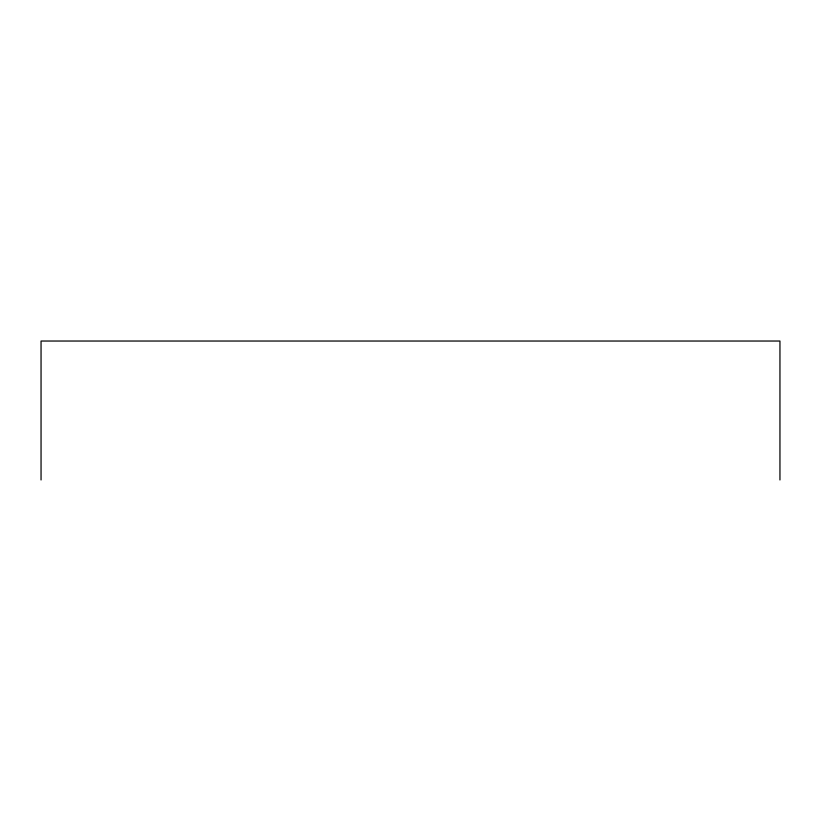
<?xml version="1.0" encoding="UTF-8"?>
<svg xmlns="http://www.w3.org/2000/svg" width="821" height="821" viewBox="0 0 821 821"><rect width="100%" height="100%" fill="white"/><g stroke="black" fill="none" stroke-linecap="round" stroke-linejoin="round"><path stroke-width="1.23" d="M779.95 479.967L779.95 341.033L41.05 341.033L41.05 479.967"/></g></svg>
